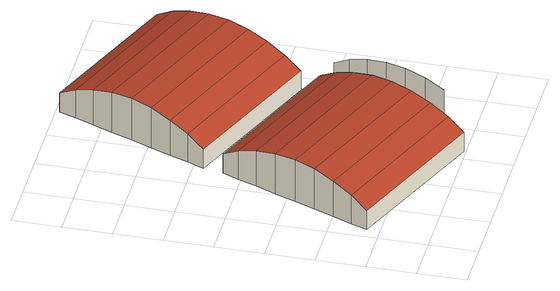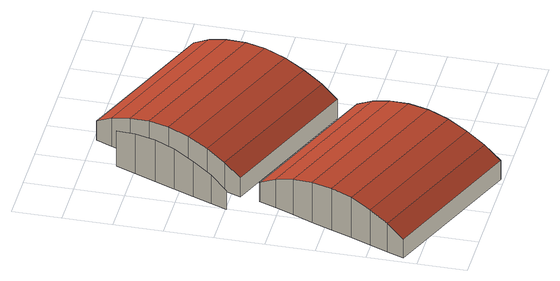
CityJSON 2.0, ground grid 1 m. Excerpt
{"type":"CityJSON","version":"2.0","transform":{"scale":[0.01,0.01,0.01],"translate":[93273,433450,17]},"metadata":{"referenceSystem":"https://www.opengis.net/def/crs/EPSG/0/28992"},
"CityObjects":{
"building1":{"type":"Building","attributes":{"measuredHeight":21.81},"children":["building1-1","building1-2"],"geometry":[{"type":"MultiSurface","lod":"2","boundaries":[[[0,1,2,3]],[[1,4,5,2]],[[4,6,7,5]],[[6,8,9,7]],[[10,9,8,11]],[[12,0,3,13]],[[0,12,14,1]],[[15,10,11,16]],[[1,14,17,4]],[[18,15,16,19]],[[4,17,20,6]],[[21,18,19,22]],[[6,20,23,8]],[[24,25,26,27]],[[8,23,28,11]],[[27,29,30,24]],[[11,28,31,16]],[[17,14,32,33]],[[29,34,35,30]],[[16,31,36,19]],[[20,17,33,37]],[[34,38,39,35]],[[19,36,40,22]],[[41,21,22,40]],[[23,20,37,42]],[[43,39,38,44]],[[25,45,46,26]],[[47,48,49,50]],[[26,46,51,27]],[[42,52,28,23]],[[53,43,44,54]],[[48,55,56,49]],[[27,51,57,29]],[[52,58,31,28]],[[59,53,54,60]],[[61,56,55,62]],[[29,57,63,34]],[[64,59,60,65]],[[58,66,36,31]],[[67,61,62,68]],[[34,63,69,38]],[[66,41,40,36]],[[70,67,68,71]],[[38,69,72,44]],[[45,73,51,46]],[[74,70,71,75]],[[44,72,76,54]],[[57,51,73,77]],[[54,76,78,60]],[[63,57,77,79]],[[60,78,80,65]],[[81,64,65,80]],[[69,63,79,82]]],"semantics":{"surfaces":[{"type":"WallSurface"},{"type":"RoofSurface"}],"values":[0,0,0,0,0,0,1,0,1,0,1,0,1,0,1,0,1,0,0,1,0,0,1,0,0,0,0,0,1,0,0,0,1,0,0,0,1,0,0,0,1,0,0,1,0,0,1,0,1,0,1,0,0]}}]},
"building1-1":{"type":"BuildingInstallation","parents":["building1"],"geometry":[{"type":"MultiSurface","lod":"2","boundaries":[[[21,18,19,22]],[[66,41,40,36]],[[58,66,36,31]],[[15,10,11,16]],[[42,52,28,23]],[[17,14,32,33]],[[10,9,8,11]],[[6,8,9,7]],[[14,12,13,32]],[[4,6,7,5]],[[20,17,33,37]],[[1,4,5,2]],[[0,1,2,3]],[[18,15,16,19]],[[52,58,31,28]],[[12,0,3,13]],[[41,21,22,40]],[[23,20,37,42]],[[16,31,36,19]],[[11,28,31,16]],[[19,36,40,22]],[[6,20,23,8]],[[4,17,20,6]],[[1,14,17,4]],[[8,23,28,11]],[[0,12,14,1]]],"semantics":{"surfaces":[{"type":"WallSurface"},{"type":"RoofSurface"}],"values":[0,0,0,0,0,0,0,0,0,0,0,0,0,0,0,0,0,0,1,1,1,1,1,1,1,1]}}]},
"building1-2":{"type":"BuildingInstallation","parents":["building1"],"geometry":[{"type":"MultiSurface","lod":"2","boundaries":[[[81,64,65,80]],[[83,84,76,72]],[[85,81,80,78]],[[24,25,26,27]],[[29,34,35,30]],[[25,45,46,26]],[[45,73,51,46]],[[64,59,60,65]],[[84,85,78,76]],[[27,29,30,24]],[[59,53,54,60]],[[43,39,38,44]],[[69,63,79,82]],[[82,83,72,69]],[[34,38,39,35]],[[57,51,73,77]],[[63,57,77,79]],[[53,43,44,54]],[[26,46,51,27]],[[60,78,80,65]],[[54,76,78,60]],[[44,72,76,54]],[[38,69,72,44]],[[34,63,69,38]],[[29,57,63,34]],[[27,51,57,29]]],"semantics":{"surfaces":[{"type":"WallSurface"},{"type":"RoofSurface"}],"values":[0,0,0,0,0,0,0,0,0,0,0,0,0,0,0,0,0,0,1,1,1,1,1,1,1,1]}}]}
},
"vertices":[
[25,127,130],[38,161,152],[38,161,86],[25,127,86],[54,200,168],[54,200,86],[71,241,179],[71,241,86],[88,283,183],[88,283,86],[105,326,86],[105,326,179],[327,5,130],[327,5,86],[341,39,152],[122,367,86],[122,367,168],[357,78,168],[137,406,86],[137,406,152],[373,119,179],[151,440,86],[151,440,130],[390,162,183],[172,514,86],[158,480,86],[158,480,130],[172,514,152],[408,204,179],[187,552,168],[187,552,86],[424,245,168],[341,39,86],[357,78,86],[204,593,179],[204,593,86],[440,284,152],[373,119,86],[221,636,183],[221,636,86],[454,318,130],[454,318,86],[390,162,86],[238,679,86],[238,679,179],[461,358,86],[461,358,130],[405,62,168],[422,103,179],[422,103,86],[405,62,86],[474,392,152],[408,204,86],[255,720,86],[255,720,168],[439,146,183],[439,146,86],[490,430,168],[424,245,86],[270,758,86],[270,758,152],[456,188,86],[456,188,179],[507,472,179],[284,793,86],[284,793,130],[440,284,86],[473,229,86],[473,229,168],[524,514,183],[488,268,86],[488,268,152],[541,557,179],[474,392,86],[502,302,86],[502,302,130],[558,598,168],[490,430,86],[573,636,152],[507,472,86],[587,671,130],[587,671,86],[524,514,86],
[541,557,86],[558,598,86],[573,636,86]
]}
